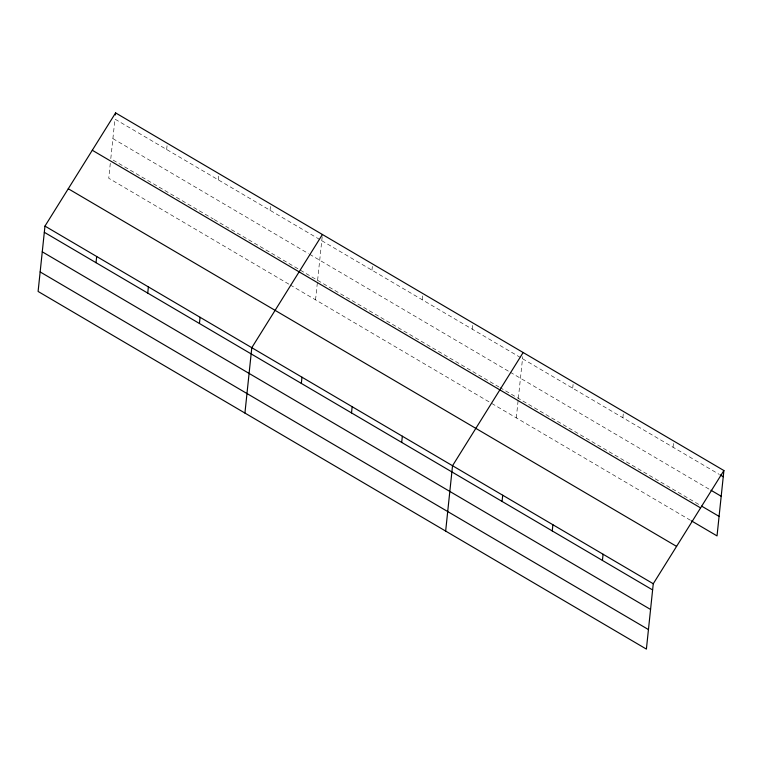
<?xml version="1.0" encoding="UTF-8"?>
<svg xmlns="http://www.w3.org/2000/svg" width="762" height="762" viewBox="0 0 762 762"><rect width="100%" height="100%" fill="white"/><g stroke="black" fill="none" stroke-linecap="round" stroke-linejoin="round"><path stroke-width="0.57" stroke-dasharray="3.81 2.86" d="M110.299 163.325L108.737 178.251L289.198 284.359M166.659 149.495L167.307 143.304M218.361 179.899L219.008 173.698M270.062 210.293L270.72 204.102M315.554 299.857L317.363 282.626M317.602 280.33L322.316 235.534M371.961 270.205L372.608 264.004M422.138 299.704L422.796 293.513M472.326 329.213L472.973 323.021M516.293 417.881L518.103 400.65M518.341 398.355L522.732 356.654M572.691 388.229L573.348 382.029M622.878 417.728L623.535 411.537M673.065 447.237L673.713 441.046M319.745 239.506L114.948 119.101L110.785 158.734L213.179 218.932M321.774 240.697L520.465 357.511M522.513 358.721L719.157 474.335M112.9 138.617L308.572 253.66M309.582 254.26L509.197 371.618M510.216 372.218L709.927 489.642M214.198 219.532L264.89 249.336M265.9 249.936L299.361 269.605M300.371 270.196L498.881 386.915M499.91 387.515L699.621 504.939M290.208 284.95L490.69 402.822M491.709 403.422L690.401 520.246"/><path stroke-width="1.14" d="M44.968 226.095L38.1 291.455L646.395 649.1L653.263 583.749L723.9 470.545L115.605 112.9L44.968 226.095L653.263 583.749M96.022 262.69L96.679 256.499M115.386 114.967L115.605 112.9M147.733 293.094L148.38 286.903M199.434 323.498L200.082 317.297M244.926 413.052L251.793 347.701L322.421 234.505M301.323 383.4L301.971 377.209M351.511 412.909L352.158 406.708M401.688 442.408L402.346 436.216M445.656 531.076L452.533 465.725L523.161 352.52M502.063 501.425L502.71 495.233M552.25 530.933L552.898 524.732M602.428 560.432L603.085 554.241M723.9 470.545L717.032 535.905L691.429 520.846M720.176 474.936L723.252 476.745M710.956 490.242L721.195 496.262M701.669 506.139L719.08 516.379M92.297 150.257L700.592 507.902M68.275 188.747L676.58 546.392M44.32 232.296L652.615 589.94M42.262 251.812L650.567 609.467M40.148 271.929L648.452 629.574"/></g></svg>
